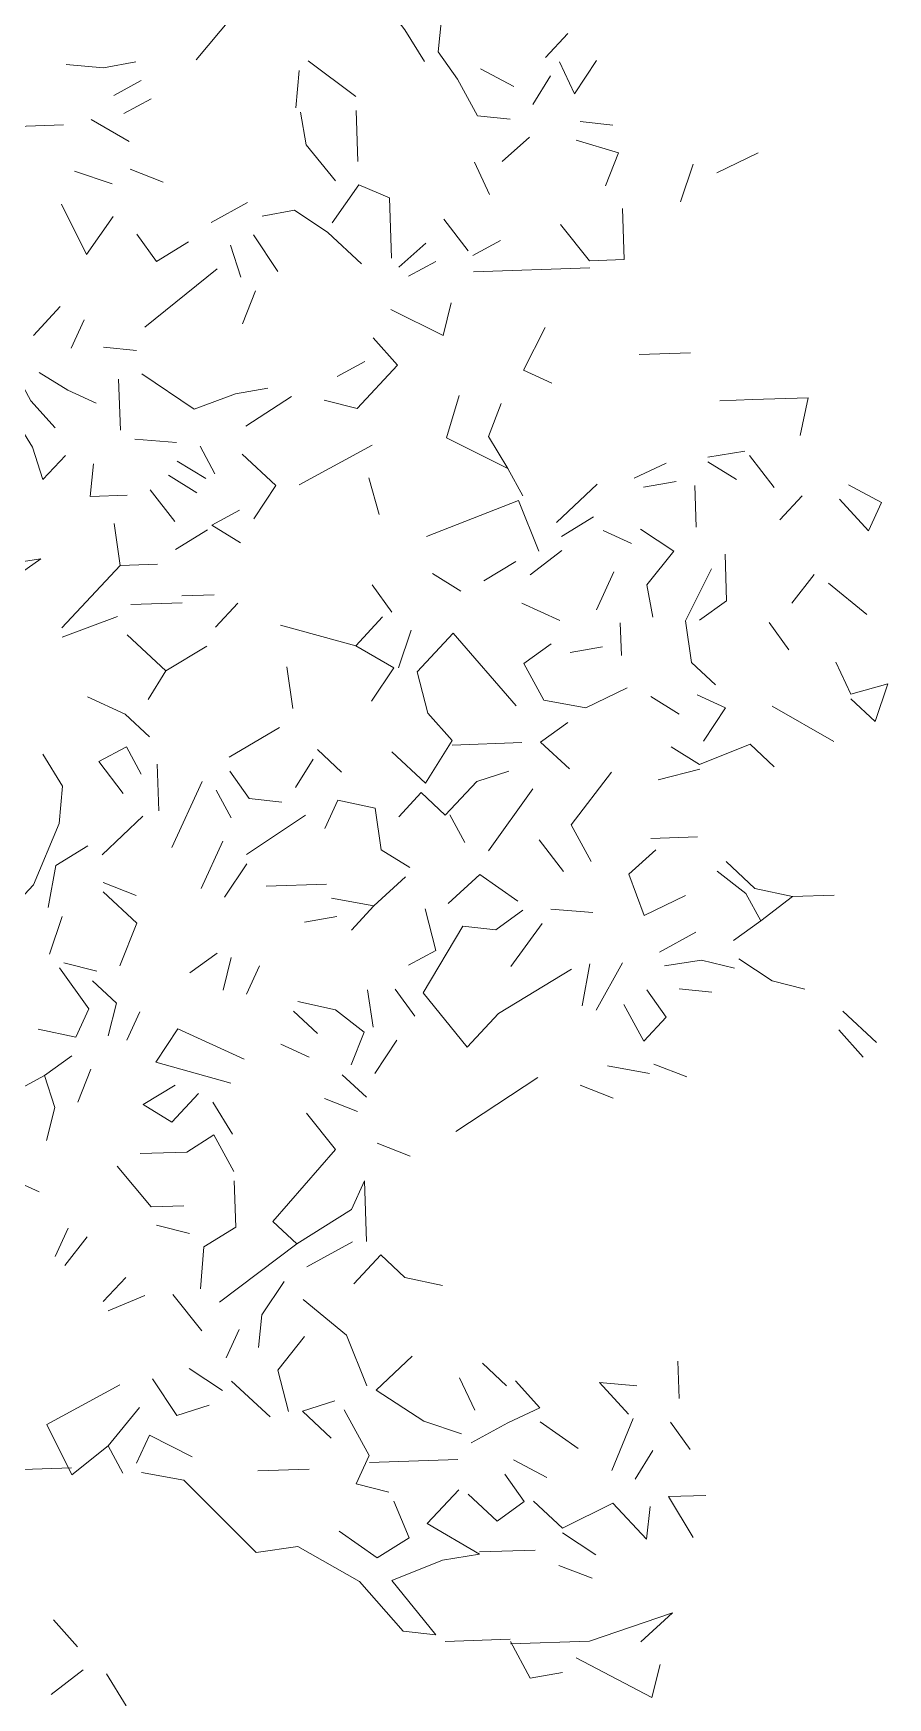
# Model space of a CAD drawing. Header units: metres. Extents: x -2628 to 2344, y 1 to 5026.
# Drawn here: x 1462 to 2344, y 2174 to 3891 of the extents above; entities that cross this region are included whole.
import ezdxf

# ---------------------------------------------------------------- set-up
doc = ezdxf.new("R2010")
doc.units = ezdxf.units.M
doc.layers.add('G-IMPT', color=8, linetype='Continuous', lineweight=13)

# ---------------------------------------------------------------- blocks, each defined once
blk = doc.blocks.new('91 boom02_2D - boom2_dwg_91BM04-5054193-00_0 Basismaterialen')
at = {"layer": 'G-IMPT'}
for p, q in [((1966.7, 3983.6), (1915.4, 4021.9)), ((2136.4, 3994.4), (2100.7, 4013.2)), ((2157, 3975), (2176, 4005.7)), ((1746.6, 3981.2), (1717.2, 3965.2)), ((1723.2, 3935.3), (1682.3, 3959)), ((1969, 3913.7), (1967.2, 3968.6)), ((2124.1, 3913.9), (2153.2, 3939.9)), ((2110.3, 3878.4), (2094.1, 3912.9)), ((2002.9, 3874.8), (1969.9, 3888.7)), ((1811.1, 3848.3), (1850.4, 3869.7)), ((2087.3, 3817.6), (2061.2, 3851.8)), ((1883, 3795.7), (1856.6, 3834.8)), ((1843.1, 3789.3), (1832, 3824)), ((2012.9, 3800.1), (2042, 3826.1)), ((1649.1, 3757.8), (1620.2, 3726.8)), ((1730.8, 3710.5), (1695.6, 3714.3)), ((2109.1, 3618.2), (2122.9, 3653.7)), ((1815.3, 3578.3), (1799.3, 3607.8)), ((2265.7, 3573.5), (2300.1, 3589.7)), ((1795.9, 3557.6), (1765.3, 3576.6)), ((2182.3, 3525.7), (2225.9, 3567.2)), ((2276, 3563.8), (2310.8, 3570)), ((2187.7, 3510.8), (2222.1, 3532)), ((2263, 3503.4), (2232.6, 3517.3)), ((2154.1, 3469.6), (2188.2, 3495.8)), ((2104.3, 3463), (2138.6, 3484.1)), ((1815.8, 3413.2), (1840, 3439)), ((2252.1, 3382.9), (2250.9, 3417.9)), ((2432, 3389), (2411, 3418.3)), ((2044.1, 3320.8), (2032.6, 3365.5)), ((2480.3, 3290.6), (2414, 3328.4)), ((2145.2, 3289.3), (2070.2, 3286.7)), ((1832.8, 3208.6), (1816.7, 3238.1)), ((1852.1, 3229.3), (1887.2, 3225.5)), ((1694, 3168.9), (1737.6, 3210.4)), ((1825.6, 3123.4), (1849.4, 3159.2)), ((1730.5, 3125.2), (1695, 3139)), ((2218.3, 3051.6), (2209.8, 3006.3)), ((2030, 2995.2), (2009, 3024.5)), ((1720.7, 2969.7), (1734.7, 3000.2)), ((2490.1, 3000.7), (2526.3, 2967)), ((1665.6, 2972.9), (1625.3, 2981.5)), ((2485.8, 2980.6), (2511.8, 2951.4)), ((2207.7, 2921.1), (2243.2, 2907.3)), ((2025.1, 2845), (1989.6, 2858.8)), ((1595.7, 2820.5), (1626.2, 2806.5)), ((1657.5, 2767.5), (1643.6, 2737)), ((1827.3, 2628.2), (1841.3, 2658.6)), ((1978.4, 2598.2), (1956.6, 2652.6)), ((2094.4, 2572.1), (2078.2, 2606.6)), ((2267, 2497.9), (2285.9, 2528.6))]:
    blk.add_line(p, q, dxfattribs=at)
at = {"layer": 'G-IMPT', "flags": 128}
for points in [[(1795.2, 4022.9), (1833.7, 4069.2), (1795.2, 4022.9), (1833.7, 4069.2), (1783.1, 4087.5), (1833.7, 4069.2), (1783.1, 4087.5)], [(2040.4, 4021.1), (2019.2, 4055.4), (1993.1, 4089.6)], [(2055.1, 4031.6), (2058.9, 4066.8), (2055.1, 4031.6), (2076.1, 4002.4), (2097.4, 3963), (2132.6, 3959.2), (2097.4, 3963)], [(1655.3, 4018.1), (1695.5, 4014.5), (1730.3, 4020.7), (1695.5, 4014.5)], [(2225.5, 4022.4), (2201.7, 3986.6), (2225.5, 4022.4), (2201.7, 3986.6), (2185.5, 4021)], [(2354.6, 3901.7), (2398.9, 3923.2), (2354.6, 3901.7), (2398.9, 3923.2)], [(1759.6, 3891.6), (1724.2, 3905.4), (1759.6, 3891.6), (1724.2, 3905.4)], [(2315.6, 3870.3), (2329.3, 3910.8), (2315.6, 3870.3), (2329.3, 3910.8)], [(2005.1, 3809.8), (2002.9, 3874.8), (1969.9, 3888.7), (1941.2, 3847.7)], [(1650.4, 3867.9), (1677.2, 3813.8), (1705.9, 3854.8), (1677.2, 3813.8)], [(2255.2, 3808.3), (2217.8, 3807), (2186.5, 3845.9), (2217.8, 3807), (2255.2, 3808.3), (2253.4, 3863.3)], [(1936.6, 3837.5), (1972.7, 3803.7), (1936.6, 3837.5), (1900.8, 3861.4), (1936.6, 3837.5), (1972.7, 3803.7), (1936.6, 3837.5), (1900.8, 3861.4), (1865.9, 3855.1)], [(2217.8, 3807), (2255.2, 3808.3), (2217.8, 3807), (2186.5, 3845.9)], [(1752.6, 3806.3), (1786.8, 3827.5), (1752.6, 3806.3), (1731.5, 3835.6)], [(1739.9, 3735.8), (1817.8, 3798.5), (1739.9, 3735.8), (1817.8, 3798.5)], [(2218, 3799.5), (2093.1, 3795.3), (2218, 3799.5), (2093.1, 3795.3), (2218, 3799.5), (2093.1, 3795.3), (2218, 3799.5), (2093.1, 3795.3)], [(2060.4, 3726.7), (2004.4, 3754.8), (2060.4, 3726.7), (2069.2, 3761.9), (2060.4, 3726.7), (2004.4, 3754.8)], [(1660.6, 3713.2), (1674.6, 3743.6), (1660.6, 3713.2), (1674.6, 3743.6)], [(1932.7, 3657.3), (1968, 3648.5), (2011.4, 3695), (1985.4, 3724.1), (2011.4, 3695), (1985.4, 3724.1), (2011.4, 3695), (1985.4, 3724.1)], [(2177.2, 3675.6), (2146.7, 3689.5), (2170.2, 3735.4), (2146.7, 3689.5), (2170.2, 3735.4), (2146.7, 3689.5)], [(1601.5, 3686.1), (1617.5, 3656.7), (1643.5, 3627.5), (1617.5, 3656.7), (1601.5, 3686.1), (1617.5, 3656.7)], [(1687.6, 3654), (1657.1, 3668), (1626.5, 3687)], [(1837.4, 3664.1), (1872.2, 3670.3), (1837.4, 3664.1), (1792.9, 3647.6), (1736.6, 3685.7), (1792.9, 3647.6), (1736.6, 3685.7), (1792.9, 3647.6)], [(1976.3, 3698.8), (1946.8, 3682.8), (1976.3, 3698.8), (1946.8, 3682.8)], [(2146.2, 3554.4), (2130.2, 3583.9), (2064.1, 3616.7), (2077.6, 3662.2), (2064.1, 3616.7)], [(2077.6, 3662.2), (2064.1, 3616.7), (2130.2, 3583.9), (2109.1, 3618.2), (2122.9, 3653.7), (2109.1, 3618.2), (2130.2, 3583.9), (2109.1, 3618.2), (2130.2, 3583.9)], [(2392.9, 3657.9), (2452.8, 3659.9), (2444.2, 3619.5), (2452.8, 3659.9), (2392.9, 3657.9), (2357.9, 3656.7), (2392.9, 3657.9), (2357.9, 3656.7)], [(1630.4, 3572.1), (1654.5, 3597.9), (1630.4, 3572.1), (1619.2, 3606.7), (1598.1, 3641)], [(1880.7, 3565.5), (1856.9, 3529.7), (1880.7, 3565.5), (1844.6, 3599.3)], [(2344.9, 3596.2), (2384.8, 3602.5), (2344.9, 3596.2), (2384.8, 3602.5), (2344.9, 3596.2), (2384.8, 3602.5), (2344.9, 3596.2), (2384.8, 3602.5)], [(1684.8, 3588.9), (1681, 3553.8), (1721, 3555.1)], [(2375.8, 3572.2), (2345.1, 3591.2), (2375.8, 3572.2), (2345.1, 3591.2)], [(1745.8, 3560.9), (1772, 3526.8), (1745.8, 3560.9), (1772, 3526.8), (1745.8, 3560.9), (1772, 3526.8)], [(1991.8, 3534.3), (1980.5, 3573.9), (1991.8, 3534.3), (1980.5, 3573.9)], [(2331, 3565.7), (2332.5, 3520.7), (2331, 3565.7), (2332.5, 3520.7)], [(2517.7, 3517), (2531.7, 3547.4), (2517.7, 3517), (2531.7, 3547.4), (2496.1, 3566.3), (2531.7, 3547.4), (2517.7, 3517), (2486.6, 3551)], [(2163.3, 3495), (2141.4, 3549.3), (2042.7, 3510.9)], [(1707, 3524.6), (1713.5, 3479.8), (1650.8, 3412.7), (1713.5, 3479.8), (1753.5, 3481.2), (1713.5, 3479.8), (1753.5, 3481.2)], [(1812.1, 3523.1), (1842.8, 3504.1), (1812.1, 3523.1), (1842.8, 3504.1), (1812.1, 3523.1), (1841.6, 3539.2)], [(1773, 3496.8), (1807.3, 3518), (1773, 3496.8), (1807.3, 3518)], [(2308.4, 3494.9), (2279.5, 3458.9), (2285.7, 3424.1), (2279.5, 3458.9), (2308.4, 3494.9), (2272.5, 3518.6)], [(2335.9, 3420.8), (2365.2, 3441.8), (2363.5, 3491.7)], [(1628.3, 3486.9), (1598.9, 3465.9), (1628.3, 3486.9), (1588.4, 3480.6), (1523.5, 3478.4), (1588.4, 3480.6), (1523.5, 3478.4), (1588.4, 3480.6), (1628.3, 3486.9), (1598.9, 3465.9), (1610.3, 3426.3)], [(2320.9, 3420.3), (2327.4, 3375.5), (2353.2, 3351.3), (2327.4, 3375.5), (2320.9, 3420.3), (2349, 3476.2), (2320.9, 3420.3), (2349, 3476.2), (2320.9, 3420.3), (2327.4, 3375.5), (2320.9, 3420.3), (2327.4, 3375.5), (2320.9, 3420.3), (2349, 3476.2)], [(2285.7, 3424.1), (2279.5, 3458.9), (2285.7, 3424.1), (2279.5, 3458.9)], [(1885.8, 3415.6), (1966.6, 3393.3), (2007.4, 3369.6), (1983.6, 3333.8), (2007.4, 3369.6), (1983.6, 3333.8), (2007.4, 3369.6), (1966.6, 3393.3), (1995.5, 3424.3)], [(1743.4, 3335.7), (1762.4, 3366.3), (1806.5, 3392.9), (1762.4, 3366.3), (1721.1, 3405), (1762.4, 3366.3), (1743.4, 3335.7), (1762.4, 3366.3), (1806.5, 3392.9), (1762.4, 3366.3), (1721.1, 3405)], [(2071.2, 3406.9), (2138.9, 3329), (2071.2, 3406.9), (2138.9, 3329), (2071.2, 3406.9), (2032.6, 3365.5), (2044.1, 3320.8), (2070.1, 3291.7), (2041.6, 3245.7), (2005.5, 3279.5), (2041.6, 3245.7)], [(2168.7, 3335.1), (2147.3, 3374.4), (2176.6, 3395.4), (2147.3, 3374.4), (2168.7, 3335.1), (2214, 3326.6), (2258.3, 3348.1), (2214, 3326.6), (2258.3, 3348.1), (2214, 3326.6)], [(1892.4, 3370.7), (1898.9, 3325.9), (1892.4, 3370.7), (1898.9, 3325.9), (1892.4, 3370.7), (1898.9, 3325.9)], [(2524.7, 3312.1), (2498.8, 3336.2), (2524.7, 3312.1), (2498.8, 3336.2), (2524.7, 3312.1), (2538.3, 3352.6), (2498.7, 3341.2), (2482.5, 3375.7), (2498.7, 3341.2), (2482.5, 3375.7), (2498.7, 3341.2), (2538.3, 3352.6), (2498.7, 3341.2)], [(1744.8, 3295.7), (1718.9, 3319.9), (1678.3, 3338.5), (1718.9, 3319.9), (1678.3, 3338.5), (1718.9, 3319.9)], [(2283.6, 3338.9), (2314.3, 3320), (2283.6, 3338.9), (2314.3, 3320)], [(2340.3, 3290.8), (2364.1, 3326.7), (2333.5, 3340.6)], [(2165.2, 3289.9), (2196.2, 3261), (2165.2, 3289.9), (2194.5, 3310.9)], [(1736.1, 3255.4), (1720.1, 3284.9), (1690.6, 3268.9), (1716.8, 3234.7), (1690.6, 3268.9), (1720.1, 3284.9), (1736.1, 3255.4), (1720.1, 3284.9)], [(1951.2, 3257.7), (1925.4, 3281.8), (1951.2, 3257.7), (1925.4, 3281.8)], [(2390.4, 3287.5), (2416.2, 3263.4), (2390.4, 3287.5), (2416.2, 3263.4), (2390.4, 3287.5), (2336.1, 3265.7), (2305.4, 3284.7), (2336.1, 3265.7), (2305.4, 3284.7), (2336.1, 3265.7), (2390.4, 3287.5), (2336.1, 3265.7)], [(1901.7, 3241), (1920.7, 3271.7), (1901.7, 3241), (1920.7, 3271.7)], [(2062.8, 3211.4), (2037, 3235.6), (2012.8, 3209.7), (2037, 3235.6), (2062.8, 3211.4), (2096.6, 3247.6), (2131.2, 3258.8), (2096.6, 3247.6), (2131.2, 3258.8), (2096.6, 3247.6), (2062.8, 3211.4), (2096.6, 3247.6), (2131.2, 3258.8)], [(2219.6, 3161.7), (2198.2, 3201), (2219.6, 3161.7), (2198.2, 3201), (2241.3, 3257.5)], [(2024.6, 3155.1), (1994, 3174.1), (1987.5, 3218.9), (1947.2, 3227.6), (1933.2, 3197)], [(1987.5, 3218.9), (1947.2, 3227.6), (1933.2, 3197), (1947.2, 3227.6)], [(1555.3, 3129.3), (1591.1, 3105.5), (1620.1, 3136.5), (1647.9, 3202.4), (1620.1, 3136.5), (1647.9, 3202.4), (1620.1, 3136.5), (1591.1, 3105.5)], [(2260, 3148.1), (2289.2, 3174), (2260, 3148.1), (2289.2, 3174), (2260, 3148.1), (2289.2, 3174), (2260, 3148.1), (2289.2, 3174), (2260, 3148.1), (2289.2, 3174), (2260, 3148.1), (2289.2, 3174), (2260, 3148.1), (2289.2, 3174), (2260, 3148.1), (2276.6, 3103.6), (2320.9, 3125.1), (2276.6, 3103.6), (2320.9, 3125.1), (2276.6, 3103.6)], [(1635.9, 3112), (1644.4, 3157.3), (1635.9, 3112), (1644.4, 3157.3)], [(2385.8, 3127.3), (2401.8, 3097.8), (2385.8, 3127.3), (2355, 3151.3)], [(2372.5, 3076.8), (2401.8, 3097.8), (2435.9, 3124), (2395.6, 3132.6), (2364.7, 3161.6), (2395.6, 3132.6), (2435.9, 3124), (2395.6, 3132.6), (2435.9, 3124), (2395.6, 3132.6)], [(1870.2, 3134.9), (1935.2, 3137.1), (1870.2, 3134.9), (1935.2, 3137.1)], [(1961.9, 3087.9), (1986, 3113.8), (2020, 3145), (1986, 3113.8), (2020, 3145), (1986, 3113.8), (1940.7, 3122.3), (1986, 3113.8), (1940.7, 3122.3)], [(1713, 3049.5), (1731.5, 3095.2), (1695.3, 3129), (1731.5, 3095.2), (1695.3, 3129), (1731.5, 3095.2)], [(2401.8, 3097.8), (2385.8, 3127.3), (2401.8, 3097.8), (2435.9, 3124), (2401.8, 3097.8), (2435.9, 3124)], [(1637.6, 3062), (1651.2, 3102.5), (1637.6, 3062), (1651.2, 3102.5)], [(2081.8, 3092), (2117, 3088.2), (2146.3, 3109.2)], [(2133.3, 3048.7), (2166.8, 3094.8), (2133.3, 3048.7), (2166.8, 3094.8)], [(2039.2, 3020.5), (2081.8, 3092), (2039.2, 3020.5), (2086.2, 2962.1), (2120, 2998.2), (2198.5, 3045.9), (2120, 2998.2), (2086.2, 2962.1), (2120, 2998.2)], [(2292.9, 3064.1), (2332.2, 3085.5), (2292.9, 3064.1), (2332.2, 3085.5)], [(1679.6, 3003.4), (1665.6, 2972.9), (1625.3, 2981.5), (1665.6, 2972.9), (1679.6, 3003.4), (1648.1, 3047.3)], [(2338.2, 3055.6), (2373.5, 3046.8), (2338.2, 3055.6), (2298.4, 3049.3)], [(2378.2, 3057), (2414, 3033.2), (2449.3, 3024.4), (2414, 3033.2)], [(1709.4, 3009.4), (1700.6, 2974.1), (1709.4, 3009.4), (1683.6, 3033.5)], [(2279.3, 3023.6), (2300.2, 2994.3), (2276.1, 2968.5), (2254.8, 3007.8), (2276.1, 2968.5), (2300.2, 2994.3), (2276.1, 2968.5), (2254.8, 3007.8), (2276.1, 2968.5), (2254.8, 3007.8), (2276.1, 2968.5), (2254.8, 3007.8), (2276.1, 2968.5)], [(1899.8, 3000.8), (1925.6, 2976.7), (1899.8, 3000.8), (1925.6, 2976.7), (1899.8, 3000.8), (1925.6, 2976.7)], [(1832.4, 2923.5), (1751.6, 2945.8), (1775.4, 2981.6), (1846.5, 2949)], [(1661.3, 2952.8), (1632, 2931.7), (1661.3, 2952.8), (1632, 2931.7), (1582.9, 2905.1), (1632, 2931.7), (1582.9, 2905.1), (1569.4, 2859.6), (1523.4, 2888), (1569.4, 2859.6), (1582.9, 2905.1), (1547, 2928.9), (1582.9, 2905.1), (1632, 2931.7), (1643.2, 2897.1), (1634.4, 2861.8), (1643.2, 2897.1), (1632, 2931.7), (1582.9, 2905.1), (1632, 2931.7), (1643.2, 2897.1), (1634.4, 2861.8), (1643.2, 2897.1), (1634.4, 2861.8)], [(1668, 2902.9), (1681.8, 2938.4), (1668, 2902.9), (1681.8, 2938.4)], [(2286.9, 2943.8), (2322.4, 2930.1), (2286.9, 2943.8), (2322.4, 2930.1)], [(1772.4, 2921.4), (1738.1, 2900.3), (1768.8, 2881.3), (1797.7, 2912.3), (1768.8, 2881.3), (1738.1, 2900.3)], [(2074.3, 2871.6), (2162.3, 2929.6), (2074.3, 2871.6), (2162.3, 2929.6)], [(1933, 2906.8), (1968.5, 2893.1), (1933, 2906.8), (1968.5, 2893.1)], [(1820.3, 2688), (1903.2, 2750.8), (1877.4, 2774.9), (1903.2, 2750.8), (1962, 2787.8), (1903.2, 2750.8), (1877.4, 2774.9), (1944.8, 2852.2), (1913.5, 2891.2), (1944.8, 2852.2), (1913.5, 2891.2)], [(1835.6, 2828.6), (1814.2, 2867.8), (1835.6, 2828.6), (1814.2, 2867.8), (1835.6, 2828.6), (1814.2, 2867.8), (1835.6, 2828.6), (1814.2, 2867.8), (1784.9, 2849.3), (1814.2, 2867.8), (1784.9, 2849.3), (1734.9, 2847.7), (1784.9, 2849.3), (1734.9, 2847.7), (1784.9, 2849.3), (1734.9, 2847.7)], [(1944.8, 2852.2), (1877.4, 2774.9), (1903.2, 2750.8), (1820.3, 2688), (1903.2, 2750.8), (1962, 2787.8), (1976, 2818.3), (1978.2, 2753.3), (1976, 2818.3), (1978.2, 2753.3), (1976, 2818.3), (1962, 2787.8)], [(1781.8, 2791.7), (1746.8, 2790.5), (1710.3, 2834.3), (1746.8, 2790.5)], [(1803.3, 2747.4), (1799.8, 2702.3), (1803.3, 2747.4), (1837.6, 2768.6), (1835.9, 2818.5), (1837.6, 2768.6), (1835.9, 2818.5), (1837.6, 2768.6), (1835.9, 2818.5), (1837.6, 2768.6)], [(2019.5, 2714.7), (1993.7, 2738.8), (2019.5, 2714.7), (2059.8, 2706), (2019.5, 2714.7), (1993.7, 2738.8), (1964.7, 2707.8)], [(1719.4, 2714.5), (1695.2, 2688.7), (1719.4, 2714.5), (1695.2, 2688.7)], [(1865.8, 2674.5), (1862, 2639.3), (1865.8, 2674.5), (1889.6, 2710.3)], [(1700.5, 2678.9), (1740.1, 2695.2), (1700.5, 2678.9), (1740.1, 2695.2), (1700.5, 2678.9), (1740.1, 2695.2), (1700.5, 2678.9), (1740.1, 2695.2), (1700.5, 2678.9), (1740.1, 2695.2)], [(1801.3, 2657.3), (1770, 2696.3), (1801.3, 2657.3), (1770, 2696.3), (1801.3, 2657.3), (1770, 2696.3)], [(1894.3, 2570.4), (1882.8, 2615), (1911.6, 2651), (1882.8, 2615), (1911.6, 2651), (1882.8, 2615), (1911.6, 2651)], [(2080.3, 2546.6), (2039.8, 2560.3), (2080.3, 2546.6), (2039.8, 2560.3), (1988.6, 2593.6), (2027.4, 2629.9)], [(1787.7, 2616.8), (1823.5, 2593), (1787.7, 2616.8), (1823.5, 2593)], [(2102.7, 2622.4), (2128.5, 2598.3), (2102.7, 2622.4), (2128.5, 2598.3), (2102.7, 2622.4), (2128.5, 2598.3)], [(2314, 2584.5), (2312.7, 2624.5), (2314, 2584.5), (2312.7, 2624.5), (2314, 2584.5), (2312.7, 2624.5), (2314, 2584.5), (2312.7, 2624.5), (2314, 2584.5), (2312.7, 2624.5), (2314, 2584.5), (2312.7, 2624.5)], [(1734.1, 2575), (1700.5, 2533.8), (1661.5, 2502.5), (1634.7, 2556.6), (1713.2, 2599.3), (1634.7, 2556.6), (1713.2, 2599.3), (1634.7, 2556.6), (1713.2, 2599.3)], [(1716.4, 2504.3), (1700.5, 2533.8), (1661.5, 2502.5), (1700.5, 2533.8), (1661.5, 2502.5), (1700.5, 2533.8), (1734.1, 2575), (1700.5, 2533.8), (1661.5, 2502.5), (1634.7, 2556.6), (1713.2, 2599.3), (1634.7, 2556.6)], [(2164.4, 2574.5), (2129.9, 2558.3), (2090.6, 2537), (2129.9, 2558.3), (2164.4, 2574.5), (2138.4, 2603.6), (2164.4, 2574.5), (2129.9, 2558.3)], [(2259.6, 2567.7), (2228.5, 2601.7), (2259.6, 2567.7), (2228.5, 2601.7), (2268.6, 2598), (2228.5, 2601.7), (2268.6, 2598)], [(1981, 2523.3), (1967, 2492.8), (2002.3, 2484), (1967, 2492.8), (1981, 2523.3), (1954.3, 2572.4), (1981, 2523.3), (1967, 2492.8), (2002.3, 2484), (1967, 2492.8)], [(2264.8, 2562.9), (2241.7, 2507.1), (2264.8, 2562.9), (2241.7, 2507.1), (2264.8, 2562.9), (2241.7, 2507.1)], [(1790.9, 2521.9), (1745.1, 2545.3), (1790.9, 2521.9), (1745.1, 2545.3), (1731.1, 2514.9), (1745.1, 2545.3), (1731.1, 2514.9), (1745.1, 2545.3), (1731.1, 2514.9), (1745.1, 2545.3), (1731.1, 2514.9)], [(2043.5, 2450.3), (2077.3, 2486.5), (2043.5, 2450.3), (2099.6, 2417.2), (2059.8, 2410.9), (2005.5, 2389), (2052.5, 2330.6), (2017.4, 2334.4), (1970.5, 2387.9), (1904.3, 2425.6), (1859.4, 2419.1), (1781.8, 2496.6), (1736.4, 2505), (1781.8, 2496.6), (1859.4, 2419.1), (1904.3, 2425.6), (1970.5, 2387.9), (1904.3, 2425.6), (1970.5, 2387.9), (2017.4, 2334.4), (2052.5, 2330.6), (2005.5, 2389), (2059.8, 2410.9), (2099.6, 2417.2)], [(1970.5, 2387.9), (1904.3, 2425.6), (1859.4, 2419.1), (1781.8, 2496.6), (1859.4, 2419.1), (1781.8, 2496.6), (1736.4, 2505)], [(1861.5, 2506.8), (1916.4, 2508.6), (1861.5, 2506.8), (1916.4, 2508.6)], [(2059.8, 2410.9), (2099.6, 2417.2), (2043.5, 2450.3), (2099.6, 2417.2), (2043.5, 2450.3), (2077.3, 2486.5), (2043.5, 2450.3), (2077.3, 2486.5)], [(2087.4, 2481.9), (2118.4, 2452.8), (2147.7, 2473.8), (2126.7, 2503.2), (2147.7, 2473.8), (2118.4, 2452.8), (2147.7, 2473.8), (2126.7, 2503.2), (2147.7, 2473.8), (2118.4, 2452.8), (2147.7, 2473.8), (2126.7, 2503.2)], [(2024, 2434.7), (1989.7, 2413.5), (1948.7, 2442.1), (1989.7, 2413.5), (2024, 2434.7), (2007.6, 2474.2), (2024, 2434.7), (1989.7, 2413.5), (2024, 2434.7), (2007.6, 2474.2)], [(2279.2, 2433.3), (2242.9, 2472.1), (2279.2, 2433.3), (2242.9, 2472.1), (2279.2, 2433.3), (2242.9, 2472.1), (2279.2, 2433.3), (2283, 2468.4)], [(2342.7, 2480.4), (2302.6, 2479.1), (2329.1, 2435), (2302.6, 2479.1), (2342.7, 2480.4), (2302.6, 2479.1), (2342.7, 2480.4), (2302.6, 2479.1), (2329.1, 2435)], [(2052.5, 2330.6), (2017.4, 2334.4), (2052.5, 2330.6), (2005.5, 2389)], [(1667.7, 2317.6), (1641.7, 2346.7), (1667.7, 2317.6), (1641.7, 2346.7)], [(2306.9, 2354.2), (2272.9, 2323), (2306.9, 2354.2), (2217.9, 2323.7), (2132.9, 2320.8), (2217.9, 2323.7), (2132.9, 2320.8), (2217.9, 2323.7), (2132.9, 2320.8), (2217.9, 2323.7)]]:
    blk.add_lwpolyline(points, dxfattribs=at)
for points in [[(2194.5, 4051.3), (2170.4, 4025.5)], [(1905.7, 4011.6), (1902.1, 3971.5)], [(1735.9, 4000.9), (1706.5, 3984.8)], [(1652.5, 3953), (1602.5, 3951.3)], [(1907.2, 3966.6), (1913.4, 3931.8), (1944.7, 3892.8), (1913.4, 3931.8)], [(2207.7, 3956.7), (2242.9, 3952.9)], [(2203.4, 3936.6), (2248.9, 3923.1), (2235.1, 3887.6), (2248.9, 3923.1), (2235.1, 3887.6), (2248.9, 3923.1)], [(1664.2, 3903.4), (1704.7, 3889.7)], [(2122, 3828.8), (2092.5, 3812.8), (2122, 3828.8), (2092.5, 3812.8)], [(2052.7, 3806.4), (2023.2, 3790.4)], [(1858.7, 3774.9), (1844.8, 3739.4)], [(2069.2, 3761.9), (2060.4, 3726.7)], [(2271.2, 3706.2), (2326.2, 3708.1)], [(1711.8, 3679.9), (1713.6, 3624.9)], [(1897.5, 3661.1), (1848.5, 3629.4), (1897.5, 3661.1), (1848.5, 3629.4)], [(1729, 3615.4), (1774.1, 3611.9)], [(1984.3, 3609), (1905.7, 3566.3)], [(2389.9, 3597.7), (2416.1, 3563.6)], [(1774.8, 3591.9), (1805.4, 3573)], [(2446.4, 3554.6), (2422.3, 3528.8)], [(2049, 3471.1), (2079.7, 3452.1)], [(2244.1, 3472.7), (2225.4, 3432.1)], [(2459.2, 3469.9), (2435.3, 3439.1)], [(1984.4, 3458.9), (2005.4, 3429.6)], [(2515.8, 3426.9), (2474.6, 3460.5)], [(1779.9, 3439.5), (1724.9, 3437.7)], [(1779.7, 3447), (1814.6, 3448.2), (1779.7, 3447), (1814.6, 3448.2)], [(2145.1, 3439.3), (2185.8, 3420.7)], [(1710.4, 3424.7), (1651.1, 3402.6)], [(2026.1, 3410.3), (2012.4, 3369.8), (2026.1, 3410.3), (2012.4, 3369.8)], [(2176.6, 3395.4), (2147.3, 3374.4)], [(2231.8, 3392.3), (2196.9, 3386.1)], [(1884.5, 3305.5), (1830.6, 3273.6)], [(1630.4, 3276.9), (1651.5, 3242.6), (1630.4, 3276.9), (1651.5, 3242.6), (1647.9, 3202.4), (1651.5, 3242.6)], [(1753.3, 3266), (1755, 3216.1)], [(1831.1, 3258.6), (1852.1, 3229.3)], [(2336.2, 3260.7), (2291.6, 3249.2), (2336.2, 3260.7), (2291.6, 3249.2)], [(1801.4, 3247.7), (1768.8, 3176.5), (1801.4, 3247.7), (1768.8, 3176.5)], [(2156.9, 3239.6), (2109.1, 3173), (2156.9, 3239.6), (2109.1, 3173), (2156.9, 3239.6), (2109.1, 3173), (2156.9, 3239.6), (2109.1, 3173), (2156.9, 3239.6), (2109.1, 3173)], [(1912.7, 3211.3), (1849.1, 3169.2)], [(2067.8, 3211.6), (2083.8, 3182.1)], [(2163.8, 3184.8), (2189.9, 3150.7)], [(2333.7, 3188), (2283.7, 3186.4)], [(1678.7, 3178.4), (1644.4, 3157.3), (1635.9, 3112), (1644.4, 3157.3)], [(1823.6, 3183.3), (1800.3, 3132.5)], [(2140.9, 3119), (2100, 3147.7), (2066, 3116.5), (2100, 3147.7), (2066, 3116.5), (2100, 3147.7)], [(2480.9, 3125.5), (2435.9, 3124)], [(1946.4, 3102.4), (1911.6, 3096.3), (1946.4, 3102.4), (1911.6, 3096.3)], [(2052.7, 3066), (2023.2, 3050), (2052.7, 3066), (2041.2, 3110.6)], [(2221.4, 3106.8), (2176.3, 3110.2)], [(1817.6, 3063.1), (1788.3, 3042.1)], [(1832.8, 3058.5), (1824, 3023.3)], [(1652.9, 3052.5), (1688.2, 3043.7)], [(1863.1, 3049.6), (1849.1, 3019.1), (1863.1, 3049.6), (1849.1, 3019.1)], [(2253.2, 3052.7), (2225, 3001.8)], [(1979.1, 3023.5), (1985.4, 2983.7)], [(2349.4, 3021), (2314.2, 3024.8)], [(1944.8, 3002.3), (1975.6, 2978.3), (1961.8, 2942.9), (1975.6, 2978.3), (1961.8, 2942.9), (1975.6, 2978.3), (1944.8, 3002.3), (1904.5, 3011)], [(1775.4, 2981.6), (1751.6, 2945.8), (1775.4, 2981.6), (1751.6, 2945.8)], [(2010.9, 2969.6), (1987.1, 2933.7), (2010.9, 2969.6), (1987.1, 2933.7)], [(1886, 2965.3), (1916.5, 2951.3), (1886, 2965.3), (1916.5, 2951.3)], [(2237, 2942.1), (2282.3, 2933.7), (2237, 2942.1), (2282.3, 2933.7)], [(1952.1, 2932.5), (1978, 2908.4)], [(1813.1, 2902.8), (1834.2, 2868.5)], [(1677.9, 2758.2), (1653.9, 2727.4)], [(1752.5, 2770.7), (1787.8, 2761.9)], [(1963.2, 2752.8), (1914.1, 2726.1)], [(1993.7, 2738.8), (2019.5, 2714.7)], [(1910.2, 2691), (1956.6, 2652.6), (1910.2, 2691), (1956.6, 2652.6), (1978.4, 2598.2), (1956.6, 2652.6)], [(1748.1, 2605.5), (1774.4, 2566.3), (1809, 2577.5), (1774.4, 2566.3)], [(1833.2, 2603.3), (1874.5, 2564.7), (1833.2, 2603.3), (1874.5, 2564.7), (1833.2, 2603.3), (1874.5, 2564.7)], [(1774.4, 2566.3), (1809, 2577.5)], [(1944, 2582.1), (1909.3, 2570.9), (1940.3, 2541.9), (1909.3, 2570.9)], [(2164.9, 2559.5), (2205.8, 2530.9)], [(2325.9, 2529.9), (2304.9, 2559.2), (2325.9, 2529.9), (2304.9, 2559.2), (2325.9, 2529.9), (2304.9, 2559.2)], [(1566.3, 2506.8), (1661.2, 2510)], [(1981.2, 2515.8), (2076.2, 2519)], [(2136.2, 2518.5), (2171.9, 2499.7)], [(2157.7, 2474.2), (2188.8, 2445.2), (2242.9, 2472.1), (2188.8, 2445.2)], [(2188.9, 2440.2), (2224.7, 2416.4)], [(2159.5, 2421.7), (2099.5, 2419.7)], [(2220.6, 2391.3), (2185, 2405.1)], [(2062.8, 2323.4), (2132.7, 2325.8)], [(2132.8, 2323.3), (2154.1, 2284), (2188.9, 2290.1), (2154.1, 2284)], [(1673.6, 2292.8), (1639.4, 2266.6)], [(2154.1, 2284), (2188.9, 2290.1)], [(2203.4, 2305.7), (2284.9, 2263.4), (2293.7, 2298.7), (2284.9, 2263.4), (2293.7, 2298.7), (2284.9, 2263.4), (2203.4, 2305.7), (2284.9, 2263.4)], [(1698.7, 2288.6), (1719.9, 2254.3), (1698.7, 2288.6), (1719.9, 2254.3)]]:
    blk.add_lwpolyline(points, close=True, dxfattribs=at)
blk = doc.blocks.new('91 boom02_2D - boom2_dwg-5054192-00_0 Basismaterialen')
at = {"xscale": 0.959999999962747, "yscale": 0.959999999962747, "zscale": 0.959999999962747}
blk.add_blockref('91 boom02_2D - boom2_dwg_91BM04-5054193-00_0 Basismaterialen', (-70.6, -6.7), dxfattribs=at)
blk = doc.blocks.new('91 boom02_2D - 91_CC_DET_boom2-3642602-00_0 Basismaterialen')
blk.add_blockref('91 boom02_2D - boom2_dwg-5054192-00_0 Basismaterialen', (-22.6, 7.9))

msp = doc.modelspace()

# ---------------------------------------------------------------- block references
msp.add_blockref('91 boom02_2D - 91_CC_DET_boom2-3642602-00_0 Basismaterialen', (0, 0))

doc.saveas('drawing.dxf')
